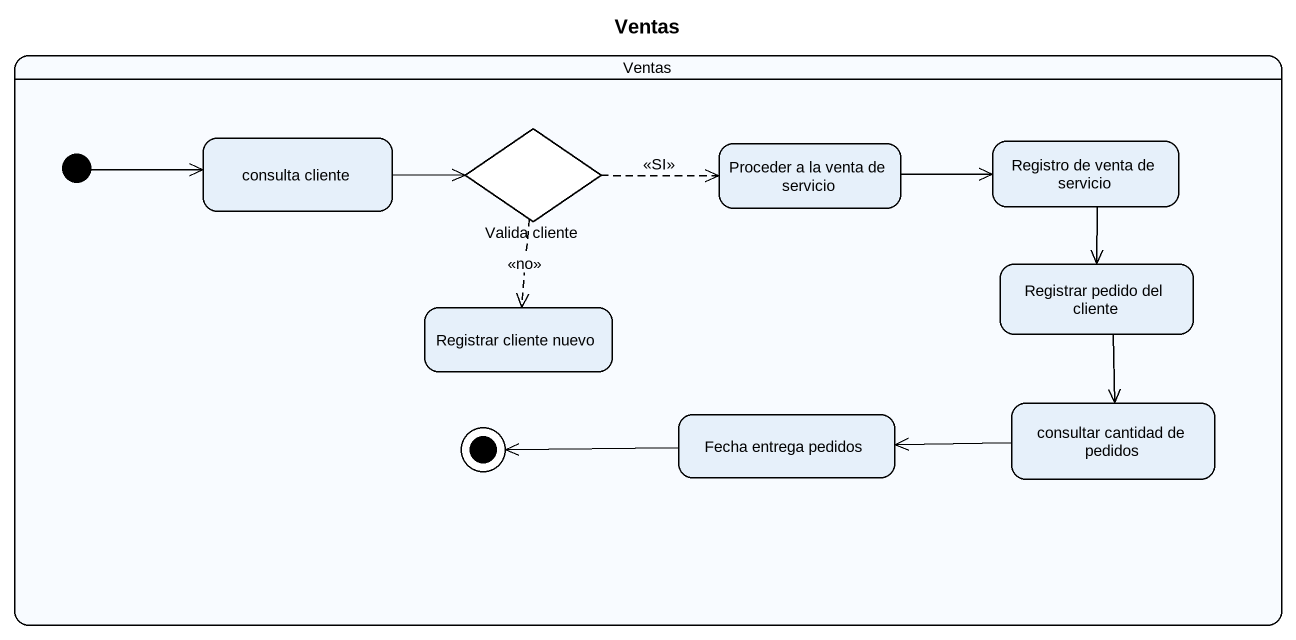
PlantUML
@startuml
title Ventas
hide empty description
state Ventas {
  state "Valida cliente" as Valida_cliente <<choice>>
  state "consulta cliente" as consulta_cliente
  state "Proceder a la venta de servicio" as Proceder_a_la_venta_de
  state "Registro de venta de servicio" as Registro_de_venta_de
  state "Registrar cliente nuevo" as Registrar_cliente_nuevo
  state "Registrar pedido del cliente" as Registrar_pedido_del_cliente
  state "Fecha entrega pedidos" as Fecha_entrega_pedidos
  state "consultar cantidad de pedidos" as consultar_cantidad_de
  [*] -right-> consulta_cliente
  Fecha_entrega_pedidos -left-> [*]
}
Valida_cliente -right[dashed]-> Proceder_a_la_venta_de : <<SI>>
Valida_cliente -[dashed]-> Registrar_cliente_nuevo : <<no>>
consulta_cliente -right-> Valida_cliente
Proceder_a_la_venta_de -right-> Registro_de_venta_de
Registro_de_venta_de --> Registrar_pedido_del_cliente
Registrar_pedido_del_cliente --> consultar_cantidad_de
consultar_cantidad_de -left-> Fecha_entrega_pedidos
@enduml
